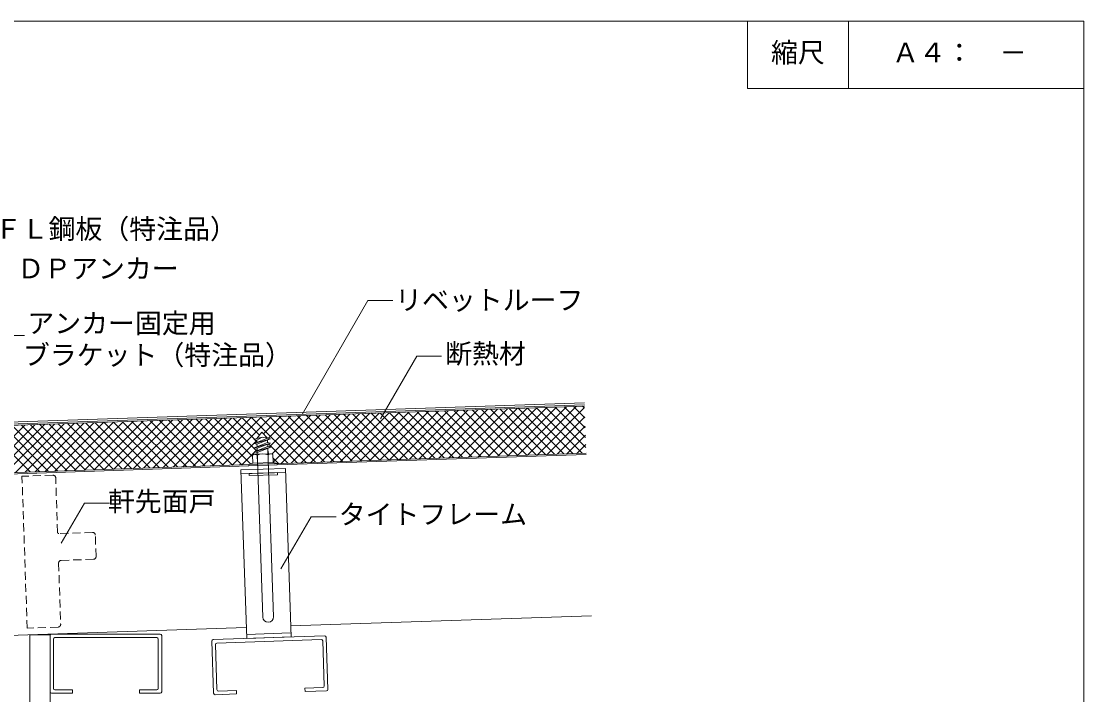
# Model space of a CAD drawing. Units: millimetres, scale not verified. Extents: x -675 to 675, y -471 to 460.
# Drawn here: x -115 to 675, y -41 to 460 of the extents above; entities that cross this region are included whole.
import ezdxf
from ezdxf.enums import TextEntityAlignment as Align

# ---------------------------------------------------------------- set-up
doc = ezdxf.new("R2010")
doc.units = ezdxf.units.MM
doc.header["$LTSCALE"] = 5
doc.linetypes.add('DASHED1', pattern=[1.8, 1.2, -0.6])
for name, color, linetype, lineweight in [('1-0_芯・寸法線', 7, 'Continuous', 9), ('1-3_断熱材', 30, 'Continuous', 18), ('1-4_リベットルーフ', 3, 'Continuous', 9), ('1-6_アンカー類', 4, 'Continuous', 9), ('1-8_下地など', 7, 'Continuous', 9), ('1-9_下地鋼板', 7, 'DASHED1', 9), ('1-A_元図・躯体', 7, 'Continuous', 9), ('F-F', 7, 'Continuous', 9)]:
    doc.layers.add(name, color=color, linetype=linetype, lineweight=lineweight)
doc.layers.add('E-E', color=7, linetype='Continuous')
doc.styles.add('ＭＳ ゴシック', font='')
doc.styles.get('ＭＳ ゴシック').set_extended_font_data('MS Gothic')

msp = doc.modelspace()

# ---------------------------------------------------------------- linework, layer by layer
at = {"layer": '1-0_芯・寸法線'}
for p, q in [((93.868, 167.599), (142.904, 252.346)), ((142.904, 252.346), (161.451, 252.346)), ((-131.048, 226.147), (-112.501, 226.147)), ((152.146, 164.286), (179.126, 210.915)), ((179.126, 210.915), (197.673, 210.915)), ((-85.107, 71.827), (-67.894, 101.575)), ((-67.894, 101.575), (-49.347, 101.575)), ((78.162, 52.646), (100.595, 91.417)), ((100.595, 91.417), (119.142, 91.417))]:
    msp.add_line(p, q, dxfattribs=at)
at = {"layer": '1-3_断熱材'}
for p, q in [((303.811, 173.762), (-198.148, 156.696)), ((65.197, 153.148), (78.139, 166.09)), ((68.812, 149.692), (85.459, 166.339)), ((69.607, 143.416), (92.779, 166.587)), ((71.357, 138.094), (100.099, 166.836)), ((72.32, 131.987), (107.419, 167.085)), ((110.651, 132.175), (76.783, 166.044)), ((78.486, 131.081), (114.739, 167.334)), ((117.49, 132.407), (83.621, 166.276)), ((85.806, 131.33), (122.058, 167.583)), ((124.328, 132.64), (90.46, 166.509)), ((93.126, 131.579), (129.378, 167.832)), ((131.167, 132.872), (97.298, 166.741)), ((100.446, 131.828), (136.698, 168.081)), ((138.006, 133.105), (104.137, 166.974)), ((107.766, 132.077), (144.018, 168.329)), ((144.844, 133.337), (110.975, 167.206)), ((115.085, 132.326), (151.338, 168.578)), ((151.683, 133.57), (117.814, 167.439)), ((122.405, 132.574), (158.658, 168.827)), ((158.521, 133.802), (124.653, 167.671)), ((129.725, 132.823), (165.978, 169.076)), ((165.36, 134.035), (131.491, 167.904)), ((137.045, 133.072), (173.298, 169.325)), ((172.198, 134.267), (138.33, 168.136)), ((144.365, 133.321), (180.618, 169.574)), ((179.037, 134.5), (145.168, 168.369)), ((151.685, 133.57), (187.938, 169.823)), ((185.876, 134.732), (152.007, 168.601)), ((192.714, 134.965), (158.845, 168.834)), ((159.005, 133.819), (195.258, 170.072)), ((199.553, 135.197), (165.684, 169.066)), ((166.325, 134.068), (202.578, 170.32)), ((206.391, 135.43), (172.523, 169.299)), ((173.645, 134.317), (209.898, 170.569)), ((213.23, 135.662), (179.361, 169.531)), ((180.965, 134.565), (217.218, 170.818)), ((220.068, 135.895), (186.2, 169.764)), ((188.285, 134.814), (224.537, 171.067)), ((226.907, 136.127), (193.038, 169.996)), ((195.605, 135.063), (231.857, 171.316)), ((233.746, 136.36), (199.877, 170.229)), ((202.925, 135.312), (239.177, 171.565)), ((240.584, 136.592), (206.715, 170.461)), ((210.245, 135.561), (246.497, 171.814)), ((247.423, 136.825), (213.554, 170.694)), ((217.564, 135.81), (253.817, 172.062)), ((254.261, 137.057), (220.393, 170.926)), ((224.884, 136.059), (261.137, 172.311)), ((261.1, 137.29), (227.231, 171.159)), ((232.204, 136.307), (268.457, 172.56)), ((267.938, 137.522), (234.07, 171.391)), ((239.524, 136.556), (275.777, 172.809)), ((274.777, 137.755), (240.908, 171.624)), ((246.844, 136.805), (283.097, 173.058)), ((281.616, 137.987), (247.747, 171.856)), ((254.164, 137.054), (290.417, 173.307)), ((288.454, 138.22), (254.585, 172.089)), ((295.293, 138.452), (261.424, 172.321)), ((261.484, 137.303), (297.737, 173.556)), ((302.131, 138.685), (268.263, 172.554)), ((268.804, 137.552), (303.851, 172.599)), ((304.856, 143.031), (275.101, 172.786)), ((304.607, 150.351), (281.94, 173.019)), ((304.358, 157.671), (288.778, 173.251)), ((304.109, 164.991), (295.617, 173.484)), ((303.861, 172.311), (302.455, 173.716)), ((-148.432, 123.367), (-112.179, 159.619)), ((-108.183, 124.735), (-142.052, 158.604)), ((-141.112, 123.615), (-104.859, 159.868)), ((-101.344, 124.967), (-135.213, 158.836)), ((-133.792, 123.864), (-97.539, 160.117)), ((-94.506, 125.2), (-128.375, 159.069)), ((-126.472, 124.113), (-90.22, 160.366)), ((-87.667, 125.432), (-121.536, 159.301)), ((-119.152, 124.362), (-82.9, 160.615)), ((-80.829, 125.665), (-114.697, 159.534)), ((-111.832, 124.611), (-75.58, 160.864)), ((-73.99, 125.897), (-107.859, 159.766)), ((-104.512, 124.86), (-68.26, 161.112)), ((-67.152, 126.13), (-101.02, 159.999)), ((-97.193, 125.109), (-60.94, 161.361)), ((-60.313, 126.362), (-94.182, 160.231)), ((-89.873, 125.357), (-53.62, 161.61)), ((-53.474, 126.595), (-87.343, 160.464)), ((-82.553, 125.606), (-46.3, 161.859)), ((-46.636, 126.827), (-80.505, 160.696)), ((-75.233, 125.855), (-38.98, 162.108)), ((-39.797, 127.06), (-73.666, 160.929)), ((-67.913, 126.104), (-31.66, 162.357)), ((-32.959, 127.292), (-66.827, 161.161)), ((-60.593, 126.353), (-24.34, 162.606)), ((-26.12, 127.525), (-59.989, 161.394)), ((-53.273, 126.602), (-17.02, 162.854)), ((-19.282, 127.757), (-53.15, 161.626)), ((-12.443, 127.99), (-46.312, 161.859)), ((-45.953, 126.851), (-9.7, 163.103)), ((-5.604, 128.222), (-39.473, 162.091)), ((-38.633, 127.099), (-2.38, 163.352)), ((1.234, 128.455), (-32.635, 162.324)), ((-31.313, 127.348), (4.94, 163.601)), ((8.073, 128.687), (-25.796, 162.556)), ((-23.993, 127.597), (12.259, 163.85)), ((14.911, 128.92), (-18.957, 162.789)), ((-16.673, 127.846), (19.579, 164.099)), ((21.75, 129.152), (-12.119, 163.021)), ((-9.353, 128.095), (26.899, 164.348)), ((28.588, 129.385), (-5.28, 163.254)), ((-2.033, 128.344), (34.219, 164.597)), ((35.427, 129.617), (1.558, 163.486)), ((5.286, 128.593), (41.539, 164.845)), ((42.266, 129.85), (8.397, 163.719)), ((12.606, 128.842), (48.859, 165.094)), ((49.104, 130.082), (15.235, 163.951)), ((19.926, 129.09), (56.179, 165.343)), ((55.55, 130.708), (22.074, 164.184)), ((27.246, 129.339), (63.499, 165.592)), ((57.159, 136.17), (28.913, 164.416)), ((34.566, 129.588), (70.819, 165.841)), ((60.036, 140.363), (35.751, 164.649)), ((58.442, 149.028), (42.59, 164.881)), ((62.321, 152.221), (49.428, 165.114)), ((90.136, 131.477), (56.267, 165.346)), ((96.974, 131.71), (63.105, 165.579)), ((103.813, 131.942), (69.944, 165.811)), ((276.124, 137.801), (304.083, 165.76)), ((283.444, 138.049), (304.316, 158.921)), ((290.764, 138.298), (304.548, 152.083)), ((41.886, 129.837), (60.259, 148.21)), ((60.294, 147.177), (58.655, 148.816)), ((83.297, 131.245), (68.89, 145.652)), ((298.084, 138.547), (304.781, 145.244)), ((49.206, 130.086), (58.756, 139.636)), ((59.123, 140.003), (60.49, 141.37)), ((69.2, 138.271), (68.579, 138.892)), ((76.458, 131.012), (72.209, 135.262)), ((305.001, 138.782), (73.118, 130.899)), ((54.355, 130.261), (-197.032, 121.714))]:
    msp.add_line(p, q, dxfattribs=at)
at = {"layer": '1-4_リベットルーフ'}
for p, q in [((-174.722, 158.493), (303.811, 174.762)), ((-174.371, 160.006), (303.76, 176.261))]:
    msp.add_line(p, q, dxfattribs=at)
at = {"layer": '1-6_アンカー類', "color": 7}
for p, q in [((60.213, 149.55), (64.177, 150.685)), ((64.177, 150.685), (68.209, 149.821)), ((60.213, 149.55), (58.079, 148.939)), ((68.417, 143.671), (58.391, 139.714)), ((60.31, 146.704), (60.25, 148.474)), ((60.414, 143.628), (60.354, 145.399)), ((60.518, 140.553), (60.458, 142.324)), ((70.379, 149.356), (68.209, 149.821)), ((70.484, 146.281), (68.313, 146.746)), ((68.357, 145.441), (68.417, 143.671)), ((70.588, 143.206), (68.417, 143.671)), ((68.461, 142.366), (68.6, 138.251)), ((57.125, 137.176), (58.29, 137.902)), ((57.321, 131.365), (57.125, 137.176)), ((58.29, 137.902), (70.916, 138.329)), ((64.709, 16.801), (60.509, 140.809)), ((60.605, 137.98), (60.562, 139.249)), ((60.825, 131.484), (60.628, 137.294)), ((72.704, 17.071), (68.505, 141.079)), ((68.82, 131.755), (68.624, 137.565)), ((72.127, 137.684), (70.916, 138.329)), ((72.324, 131.873), (72.127, 137.684)), ((57.321, 131.365), (54.355, 130.264)), ((57.321, 131.365), (72.324, 131.873)), ((72.324, 131.873), (75.365, 130.976))]:
    msp.add_line(p, q, dxfattribs=at)
for points in [[(58.079, 148.939), (60.25, 148.474), (64.177, 150.685)], [(68.209, 149.821), (64.051, 154.414), (60.213, 149.55)], [(68.209, 149.821), (58.183, 145.864), (70.379, 149.356), (60.354, 145.399), (58.183, 145.864)], [(68.253, 148.517), (68.313, 146.746), (58.287, 142.789), (70.484, 146.281), (60.458, 142.324), (58.287, 142.789)]]:
    msp.add_lwpolyline(points, dxfattribs=at)
for points in [[(58.391, 139.714), (70.588, 143.206), (60.562, 139.249)], [(54.355, 130.264), (75.365, 130.976), (75.399, 129.976), (54.389, 129.264)], [(54.583, 123.519), (75.593, 124.231), (75.644, 122.731), (54.634, 122.02)]]:
    msp.add_lwpolyline(points, close=True, dxfattribs=at)
for centre, radius, start, end in [((57.471, 129.944), 8, 66.753, 84.126), ((65.009, 126.122), 12, 72.468, 111.411), ((72.271, 130.445), 8, 99.753, 117.126), ((68.707, 16.936), 4, 181.94, 1.94)]:
    msp.add_arc(centre, radius, start, end, dxfattribs=at)
at = {"layer": '1-8_下地など'}
for p, q in [((-108.441, 3.656), (-108.441, -359.987)), ((-108.441, 3.656), (-93.441, 3.656)), ((-93.441, 3.656), (-93.441, -359.987))]:
    msp.add_line(p, q, dxfattribs=at)
at = {"layer": '1-9_下地鋼板', "linetype": 'Continuous'}
for p, q in [((305.034, 137.783), (75.399, 129.976)), ((54.389, 129.264), (-198.424, 120.666)), ((81.474, 127.431), (85.722, 2.003)), ((48.493, 126.314), (52.741, 0.886)), ((309.112, 17.852), (85.442, 10.248)), ((52.462, 9.127), (-192.847, 0.787))]:
    msp.add_line(p, q, dxfattribs=at)
at = {"layer": '1-9_下地鋼板'}
for p, q in [((-91.318, 122.307), (-114.305, 121.525)), ((-87.875, 79.899), (-89.251, 120.376)), ((-61.856, 79.783), (-86.842, 78.934)), ((-59.245, 61.861), (-59.789, 77.852)), ((-87.093, 56.912), (-85.547, 11.439)), ((-61.176, 59.795), (-85.163, 58.979))]:
    msp.add_line(p, q, dxfattribs=at)
msp.add_lwpolyline([(-87.478, 9.372), (-110.465, 8.59), (-114.305, 121.525)], dxfattribs=at)
for centre, radius, start, end in [((-91.25, 120.308), 2, 1.947, 91.947), ((-86.875, 79.933), 1, 181.947, 271.947), ((-61.788, 77.784), 2, 1.947, 91.947), ((-85.095, 56.98), 2, 91.947, 181.947), ((-61.244, 61.793), 2, 271.947, 1.947), ((-87.546, 11.371), 2, 271.947, 1.947)]:
    msp.add_arc(centre, radius, start, end, dxfattribs=at)
at = {"layer": '1-A_元図・躯体'}
for p, q in [((81.474, 127.431), (48.493, 126.314)), ((81.576, 124.433), (48.594, 123.316)), ((-93.441, -38.804), (-93.441, 2.992)), ((-11.547, 4.099), (-92.334, 4.099)), ((-90.895, 0.447), (-90.895, -36.259)), ((-14.093, 1.553), (-89.789, 1.553)), ((-12.986, -36.259), (-12.986, 0.447)), ((-10.441, 2.992), (-10.441, -38.804)), ((110.574, 2.85), (27.888, 0.039)), ((108.057, 0.157), (30.582, -2.477)), ((85.62, 5.002), (52.639, 3.885)), ((85.722, 2.003), (52.741, 0.886)), ((111.745, 1.756), (113.061, -36.955)), ((28.11, -39.843), (26.794, -1.132)), ((29.488, -3.649), (30.627, -37.149)), ((110.367, -34.438), (109.228, -0.937)), ((-14.093, -37.365), (-27.041, -37.365)), ((-27.041, -37.365), (-27.041, -39.911)), ((109.273, -35.609), (96.021, -36.06)), ((96.021, -36.06), (96.11, -38.665)), ((111.967, -38.126), (96.11, -38.665)), ((-92.334, -39.911), (-76.841, -39.911)), ((-11.547, -39.911), (-27.041, -39.911)), ((29.281, -40.937), (45.139, -40.398))]:
    msp.add_line(p, q, dxfattribs=at)
for points in [[(-89.789, -37.365), (-76.841, -37.365), (-76.841, -39.911)], [(31.798, -38.243), (45.05, -37.793), (45.139, -40.398)]]:
    msp.add_lwpolyline(points, dxfattribs=at)
for centre, radius, start, end in [((-92.334, 2.992), 1.107, 90, 180), ((-89.789, 0.447), 1.107, 90, 180), ((-14.093, 0.447), 1.107, 360, 90), ((-11.547, 2.992), 1.107, 360, 90), ((27.927, -1.093), 1.133, 91.9472, 181.9472), ((108.096, -0.976), 1.133, 1.9472, 91.9472), ((110.612, 1.718), 1.133, 1.9472, 91.9472), ((30.621, -3.61), 1.133, 91.9472, 181.9472), ((-92.334, -38.804), 1.107, 180, 270), ((-89.789, -36.259), 1.107, 180, 270), ((-14.093, -36.259), 1.107, 270, 360), ((-11.547, -38.804), 1.107, 270, 360), ((31.76, -37.111), 1.133, 181.9472, 271.9472), ((109.235, -34.477), 1.133, 271.9472, 1.9472), ((111.929, -36.993), 1.133, 271.9472, 1.9472), ((29.243, -39.804), 1.133, 181.9472, 271.9472)]:
    msp.add_arc(centre, radius, start, end, dxfattribs=at)
at = {"layer": 'F-F'}
msp.add_line((500, 460), (500, 410), dxfattribs=at)
for points in [[(-675, 460), (675, 460), (675, -440), (-675, -440)], [(425, 460), (425, 410), (675, 410)]]:
    msp.add_lwpolyline(points, dxfattribs=at)

# ---------------------------------------------------------------- texts
at = {"layer": '1-0_芯・寸法線', "style": 'ＭＳ ゴシック'}
for s, p in [('ＦＬ鋼板（特注品）', (-134.559, 293.818)), ('ＤＰアンカー', (-117.832, 264.363)), ('リベットルーフ', (163.087, 240.891)), ('アンカー固定用', (-110.339, 223.683)), ('ブラケット（特注品）', (-113.612, 200.046)), ('断熱材', (200.258, 201.05)), ('軒先面戸', (-50.422, 91.123)), ('タイトフレーム', (121.15, 81.524))]:
    msp.add_text(s, height=14.66, dxfattribs=at).set_placement(p, align=Align.BOTTOM_LEFT)
at = {"layer": 'E-E', "style": 'ＭＳ ゴシック'}
for s, p in [('縮尺', (442.5, 425)), ('Ａ４：\u3000－', (532.5, 425))]:
    msp.add_text(s, height=14.66, dxfattribs=at).set_placement(p, align=Align.BOTTOM_LEFT)

doc.saveas('drawing.dxf')
